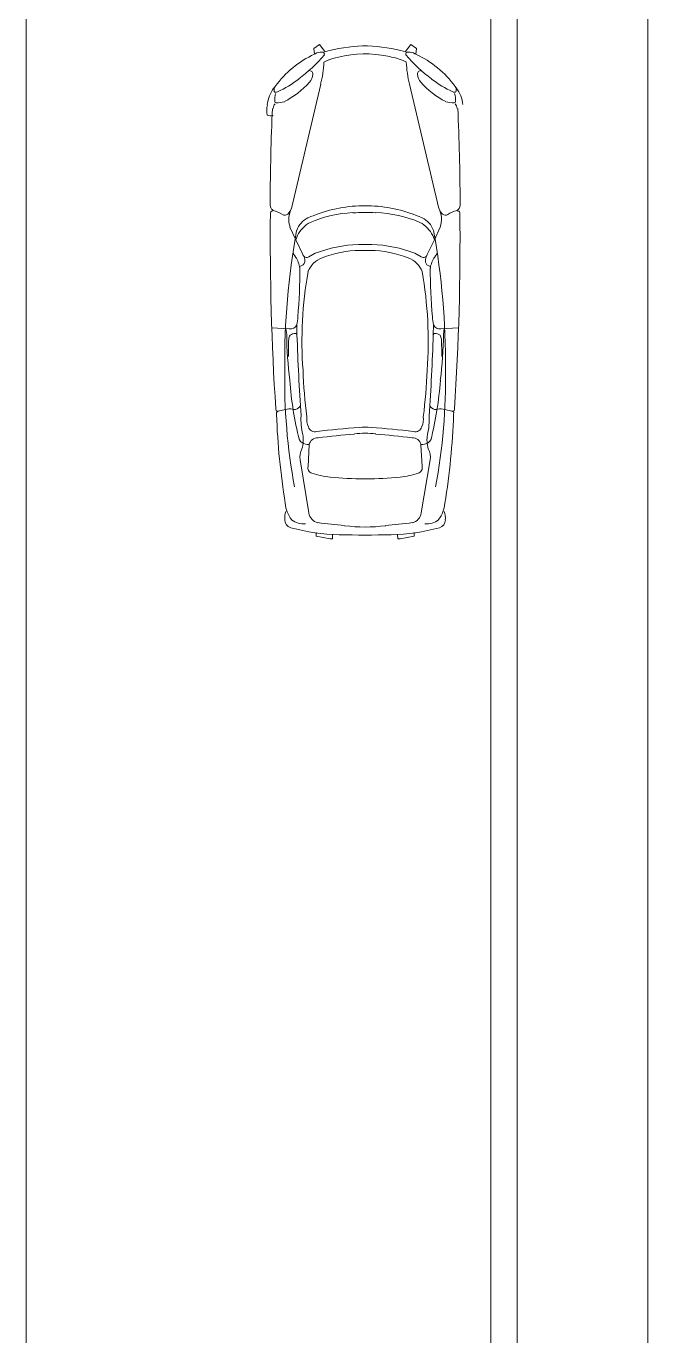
# Model space of a CAD drawing. Header units: metres. Extents: x -686 to 211, y -481 to 125.
# Drawn here: x -216.44 to -210.5, y -231.06 to -218.54 of the extents above; entities that cross this region are included whole.
import ezdxf

# ---------------------------------------------------------------- set-up
doc = ezdxf.new("R2010")
doc.units = ezdxf.units.M
doc.layers.add('FLOATINGWINDOWS', color=2, linetype='Continuous', plot=False)
doc.layers.add('katastr', color=3, linetype='Continuous')
doc.layers.add('T_stafaz', color=253, linetype='Continuous', lineweight=9)

msp = doc.modelspace()

# ---------------------------------------------------------------- linework, layer by layer
at = {"layer": 'FLOATINGWINDOWS', "linetype": 'Continuous', "lineweight": 0}
msp.add_lwpolyline([(-181.655, -73.195), (-216.445, -73.195), (-216.445, -262.94), (-181.655, -262.94)], close=True, dxfattribs=at)
at = {"layer": 'katastr', "linetype": 'Continuous', "lineweight": 0}
for p, q in [((-212.001, -205.915), (-212.001, -237.549)), ((-211.751, -205.915), (-211.751, -237.549)), ((-210.501, -218.413), (-210.501, -237.549))]:
    msp.add_line(p, q, dxfattribs=at)
at = {"layer": 'T_stafaz', "linetype": 'Continuous'}
for p, q in [((-213.695, -218.758), (-213.641, -218.721)), ((-213.688, -218.812), (-213.695, -218.758)), ((-213.681, -218.808), (-213.688, -218.812)), ((-213.641, -218.721), (-213.59, -218.788)), ((-213.181, -218.731), (-213.228, -218.731)), ((-212.768, -218.721), (-212.819, -218.788)), ((-212.714, -218.758), (-212.768, -218.721)), ((-212.728, -218.808), (-212.72, -218.812)), ((-212.72, -218.812), (-212.714, -218.758)), ((-213.567, -218.872), (-213.598, -218.888)), ((-212.841, -218.872), (-212.81, -218.888)), ((-213.738, -218.97), (-213.74, -218.97)), ((-212.67, -218.97), (-212.668, -218.97)), ((-213.908, -220.286), (-213.629, -219.1)), ((-212.501, -220.286), (-212.779, -219.1)), ((-213.943, -220.342), (-213.92, -220.313)), ((-212.465, -220.342), (-212.489, -220.313)), ((-213.868, -220.588), (-213.923, -220.467)), ((-213.851, -220.547), (-213.868, -220.588)), ((-212.557, -220.547), (-212.54, -220.588)), ((-212.54, -220.588), (-212.486, -220.467)), ((-213.868, -220.588), (-213.799, -220.727)), ((-213.155, -220.688), (-213.254, -220.688)), ((-212.54, -220.588), (-212.61, -220.727)), ((-213.87, -220.751), (-213.893, -220.718)), ((-213.785, -220.759), (-213.793, -220.74)), ((-213.781, -220.779), (-213.785, -220.759)), ((-213.782, -220.799), (-213.781, -220.779)), ((-213.681, -220.715), (-213.742, -220.75)), ((-212.728, -220.715), (-212.667, -220.75)), ((-212.628, -220.779), (-212.623, -220.759)), ((-212.626, -220.799), (-212.628, -220.779)), ((-212.623, -220.759), (-212.615, -220.74)), ((-212.539, -220.751), (-212.516, -220.718)), ((-213.821, -220.838), (-213.83, -220.841)), ((-212.587, -220.838), (-212.578, -220.841)), ((-213.929, -221.437), (-214.095, -221.427)), ((-213.953, -221.491), (-213.962, -221.434)), ((-213.856, -221.495), (-213.857, -221.4)), ((-212.552, -221.495), (-212.551, -221.4)), ((-212.48, -221.437), (-212.314, -221.427)), ((-212.455, -221.491), (-212.447, -221.434)), ((-213.83, -222.182), (-213.823, -222.173)), ((-212.579, -222.182), (-212.585, -222.173)), ((-214.058, -222.203), (-214.056, -222.22)), ((-214.051, -222.257), (-214.052, -222.238)), ((-214.045, -222.23), (-214.034, -222.225)), ((-214.034, -222.225), (-214.042, -222.226)), ((-214.034, -222.225), (-213.966, -222.209)), ((-213.898, -222.206), (-213.885, -222.209)), ((-212.511, -222.206), (-212.524, -222.209)), ((-212.374, -222.225), (-212.442, -222.209)), ((-212.363, -222.23), (-212.374, -222.225)), ((-212.374, -222.225), (-212.367, -222.226)), ((-212.358, -222.257), (-212.356, -222.238)), ((-212.35, -222.203), (-212.353, -222.22)), ((-213.739, -222.545), (-213.749, -222.753)), ((-213.742, -222.542), (-213.738, -222.541)), ((-212.666, -222.542), (-212.671, -222.541)), ((-212.67, -222.545), (-212.659, -222.753)), ((-213.826, -222.69), (-213.741, -223.198)), ((-212.582, -222.69), (-212.668, -223.198)), ((-213.21, -222.87), (-213.198, -222.87)), ((-213.672, -223.386), (-213.673, -223.419)), ((-213.673, -223.419), (-213.539, -223.444)), ((-213.539, -223.444), (-213.515, -223.445)), ((-213.515, -223.445), (-213.515, -223.403)), ((-212.893, -223.445), (-212.894, -223.403)), ((-212.869, -223.444), (-212.893, -223.445)), ((-212.736, -223.419), (-212.869, -223.444)), ((-212.736, -223.386), (-212.736, -223.419))]:
    msp.add_line(p, q, dxfattribs=at)
for centre, radius, start, end in [((-213.278, -219.698), 0.976, 114.8297, 143.7323), ((-214.723, -217.864), 1.479, 306.7205, 319.7557), ((-213.621, -218.921), 0.128, 88.4875, 117.6005), ((-213.613, -218.812), 0.02, 337.8521, 105.735), ((-213.161, -220.358), 1.627, 92.3378, 105.2727), ((-213.206, -219.834), 1.025, 77.7119, 104.2421), ((-213.247, -220.358), 1.627, 74.7272, 87.6622), ((-212.796, -218.812), 0.02, 74.2649, 202.1479), ((-211.685, -217.864), 1.479, 220.2443, 233.2794), ((-212.787, -218.921), 0.128, 62.3994, 91.5124), ((-213.13, -219.698), 0.976, 36.2676, 65.1702), ((-214.603, -218.849), 1.005, 345.5559, 357.7894), ((-213.229, -219.82), 1.007, 103.176, 109.6602), ((-213.18, -219.82), 1.007, 70.3399, 79.0052), ((-211.806, -218.849), 1.005, 182.2106, 194.444), ((-214.557, -218.095), 1.195, 295.5057, 306.9575), ((-213.739, -219.003), 0.0338, 52.9355, 89.1456), ((-213.825, -218.997), 0.121, 316.9667, 356.2525), ((-213.736, -219.003), 0.0322, 356.5222, 55.8951), ((-212.672, -219.003), 0.0322, 124.1048, 183.4777), ((-212.584, -218.997), 0.121, 183.7474, 223.0332), ((-212.67, -219.003), 0.0338, 90.8543, 127.0644), ((-211.851, -218.095), 1.195, 233.0424, 244.4942), ((-213.818, -219.329), 0.323, 142.9714, 173.9111), ((-214, -219.157), 0.075, 150.8574, 190.6767), ((-214.056, -219.151), 0.026, 228.4074, 301.0196), ((-213.853, -219.25), 0.216, 163.3488, 183.7943), ((-214.367, -218.518), 0.844, 297.5825, 318.3151), ((-212.042, -218.518), 0.844, 221.6848, 242.4174), ((-212.352, -219.151), 0.026, 238.9803, 311.5925), ((-212.555, -219.25), 0.216, 356.2056, 16.6512), ((-212.409, -219.157), 0.075, 349.3232, 29.1426), ((-212.59, -219.329), 0.323, 6.0888, 37.0286), ((-213.845, -219.352), 0.299, 169.1351, 188.5537), ((-214.021, -219.33), 0.0613, 135.4206, 181.4636), ((-214.054, -219.262), 0.015, 188.7209, 264.9868), ((-214.057, -218.967), 0.31, 270.2228, 285.1349), ((-212.352, -218.967), 0.31, 254.865, 269.7771), ((-212.354, -219.262), 0.015, 275.0131, 351.279), ((-212.387, -219.33), 0.0613, 358.5363, 44.5793), ((-214.105, -219.257), 0.144, 255.2799, 278.5233), ((-192.314, -220.305), 21.798, 177.4392, 179.7854), ((-234.094, -220.305), 21.798, 0.2145, 2.5607), ((-213.981, -220.24), 0.132, 172.5041, 201.6403), ((-214.081, -220.339), 0.0305, 92.0472, 157.276), ((-213.987, -220.184), 0.156, 221.9131, 232.4855), ((-214.151, -220.601), 0.301, 58.8142, 76.8586), ((-213.701, -220.394), 0.233, 152.3164, 198.2766), ((-213.207, -221.586), 1.325, 92.4841, 114.2316), ((-213.204, -222.82), 2.558, 88.6561, 91.3439), ((-213.202, -221.586), 1.325, 65.7684, 87.5158), ((-212.707, -220.394), 0.233, 341.7233, 27.6835), ((-212.258, -220.601), 0.301, 103.1413, 121.1857), ((-212.421, -220.184), 0.156, 307.5144, 318.0868), ((-212.327, -220.339), 0.0305, 22.7239, 87.9528), ((-212.427, -220.24), 0.132, 338.3596, 7.4958), ((-189.856, -220.601), 24.255, 179.354, 183.7869), ((-213.971, -220.31), 0.0422, 234.5993, 310.1115), ((-213.666, -220.562), 0.203, 114.6754, 161.228), ((-213.6, -220.668), 0.279, 117.6278, 154.2751), ((-213.268, -221.5), 1.174, 92.6319, 113.1374), ((-213.203, -223.515), 3.189, 88.1797, 92.1309), ((-213.141, -221.5), 1.174, 66.8625, 88.105), ((-212.809, -220.668), 0.279, 25.7248, 62.3721), ((-212.743, -220.562), 0.203, 18.7719, 65.3245), ((-212.438, -220.31), 0.0422, 229.8884, 305.4006), ((-236.552, -220.601), 24.255, 356.213, 0.6459), ((-206.934, -221.759), 7.039, 169.6709, 180.5235), ((-219.475, -221.759), 7.039, 359.4765, 10.329), ((-213.229, -221.89), 1.259, 91.7957, 111.0452), ((-213.242, -221.698), 1.01, 90.6922, 111.7245), ((-213.204, -221.396), 0.766, 85.2142, 94.7858), ((-213.167, -221.698), 1.01, 68.2754, 89.3077), ((-213.18, -221.89), 1.259, 68.9547, 88.2042), ((-214.087, -220.899), 0.263, 9.2932, 34.2313), ((-213.833, -220.789), 0.0512, 282.961, 348.5995), ((-213.763, -220.719), 0.037, 192.4381, 304.5155), ((-213.53, -220.983), 0.239, 110.9922, 157.2406), ((-212.878, -220.983), 0.239, 22.7593, 69.0077), ((-212.646, -220.719), 0.037, 235.4844, 347.5618), ((-212.576, -220.789), 0.0512, 191.4004, 257.039), ((-212.321, -220.899), 0.263, 145.7686, 170.7067), ((-218.622, -220.883), 4.794, 354.744, 0.3206), ((-210, -221.553), 3.808, 169.9818, 184.2337), ((-216.409, -221.553), 3.808, 355.7662, 10.0182), ((-207.787, -220.883), 4.794, 179.6793, 185.2559), ((-214.169, -221.322), 0.321, 345.9474, 359.8594), ((-212.239, -221.322), 0.321, 180.1405, 194.0525), ((-213.918, -221.371), 0.0675, 261.2589, 334.3229), ((-212.49, -221.371), 0.0675, 205.677, 278.741), ((-210.211, -221.456), 3.743, 180.5471, 187.2704), ((-204.299, -221.822), 9.64, 178.3027, 179.291), ((-213.808, -221.56), 0.129, 151.3781, 169.6297), ((-213.865, -221.591), 0.109, 93.0287, 121.111), ((-213.868, -221.494), 0.012, 357.9013, 100.4649), ((-189.772, -220.667), 24.098, 181.969, 183.8119), ((-236.636, -220.667), 24.098, 356.188, 358.0309), ((-212.54, -221.494), 0.012, 79.535, 182.0986), ((-212.544, -221.591), 0.109, 58.8889, 86.9712), ((-212.601, -221.56), 0.129, 10.3703, 28.6218), ((-216.198, -221.456), 3.743, 352.7295, 359.4528), ((-222.11, -221.822), 9.64, 0.7089, 1.6972), ((-208.452, -221.934), 5.521, 178.8535, 190.595), ((-217.957, -221.934), 5.521, 349.4049, 1.1464), ((-210.599, -221.69), 3.334, 184.1243, 194.0705), ((-208.66, -221.632), 5.142, 182.2558, 187.2125), ((-217.749, -221.632), 5.142, 352.7875, 357.7441), ((-215.81, -221.69), 3.334, 345.9294, 355.8756), ((-213.883, -222.143), 0.0664, 268.2283, 323.3042), ((-212.526, -222.143), 0.0664, 216.6957, 271.7716), ((-214.044, -222.212), 0.0141, 215.5531, 279.9935), ((-214.005, -222.269), 0.0566, 135.4507, 146.7826), ((-207.36, -222.025), 6.695, 181.9857, 189.281), ((-213.927, -222.324), 0.122, 76.1972, 108.9222), ((-213.244, -222.305), 0.574, 176.3923, 194.5037), ((-213.614, -222.303), 0.149, 170.0915, 208.1492), ((-212.795, -222.303), 0.149, 331.8507, 9.9084), ((-213.165, -222.305), 0.574, 345.4962, 3.6077), ((-212.482, -222.324), 0.122, 71.0777, 103.8027), ((-219.049, -222.025), 6.695, 350.7189, 358.0142), ((-212.364, -222.212), 0.0141, 260.0065, 324.4469), ((-212.403, -222.269), 0.0566, 33.2173, 44.5492), ((-214.073, -222.5), 0.278, 342.4474, 10.6033), ((-213.686, -222.361), 0.0604, 192.0784, 289.3125), ((-212.475, -233.004), 10.653, 94.2344, 96.4199), ((-212.665, -230.447), 8.029, 94.5754, 97.072), ((-213.204, -223.112), 0.677, 81.4052, 98.5948), ((-213.204, -222.877), 0.5, 83.3823, 96.6177), ((-213.933, -233.004), 10.653, 83.58, 85.7655), ((-213.744, -230.447), 8.029, 82.9279, 85.4245), ((-212.722, -222.361), 0.0604, 250.6874, 347.9215), ((-212.335, -222.5), 0.278, 169.3966, 197.5525), ((-213.752, -222.446), 0.0968, 213.9267, 257.1255), ((-213.753, -222.436), 0.107, 258.9107, 275.6667), ((-213.657, -222.562), 0.0836, 87.6999, 168.1808), ((-212.752, -222.562), 0.0836, 11.8192, 92.3001), ((-212.656, -222.436), 0.107, 264.3333, 281.0892), ((-212.657, -222.446), 0.0968, 282.8744, 326.0733), ((-213.66, -222.664), 0.168, 151.7463, 189.0441), ((-212.748, -222.664), 0.168, 350.9558, 28.2536), ((-213.701, -222.768), 0.0506, 163.1564, 256.4485), ((-213.442, -222.014), 0.847, 251.4013, 263.4719), ((-212.966, -222.014), 0.847, 276.5281, 288.5986), ((-212.708, -222.768), 0.0506, 283.5515, 16.8435), ((-213.25, -220.085), 2.786, 264.0498, 270.8181), ((-213.158, -220.085), 2.786, 269.1818, 275.9501), ((-213.78, -223.245), 0.192, 161.3745, 185.6441), ((-213.682, -223.085), 0.286, 183.9743, 218.1668), ((-213.633, -223.184), 0.109, 187.2619, 257.7224), ((-212.776, -223.184), 0.109, 282.2775, 352.738), ((-212.727, -223.085), 0.286, 321.8331, 356.0256), ((-212.629, -223.245), 0.192, 354.3558, 18.6254), ((-213.895, -223.266), 0.076, 178.2199, 254.4606), ((-213.793, -223.119), 0.183, 231.4972, 275.8081), ((-212.517, -214.279), 9.083, 262.7945, 264.4151), ((-213.204, -221.808), 1.524, 262.5874, 277.4126), ((-213.892, -214.279), 9.083, 275.5848, 277.2054), ((-212.616, -223.119), 0.183, 264.1918, 308.5027), ((-212.513, -223.266), 0.076, 285.5393, 1.7801), ((-213.402, -221.372), 2.034, 255.3913, 268.5729), ((-213.204, -215.155), 8.254, 268.2719, 271.7281), ((-213.006, -221.372), 2.034, 271.427, 284.6087)]:
    msp.add_arc(centre, radius, start, end, dxfattribs=at)

doc.saveas('drawing.dxf')
